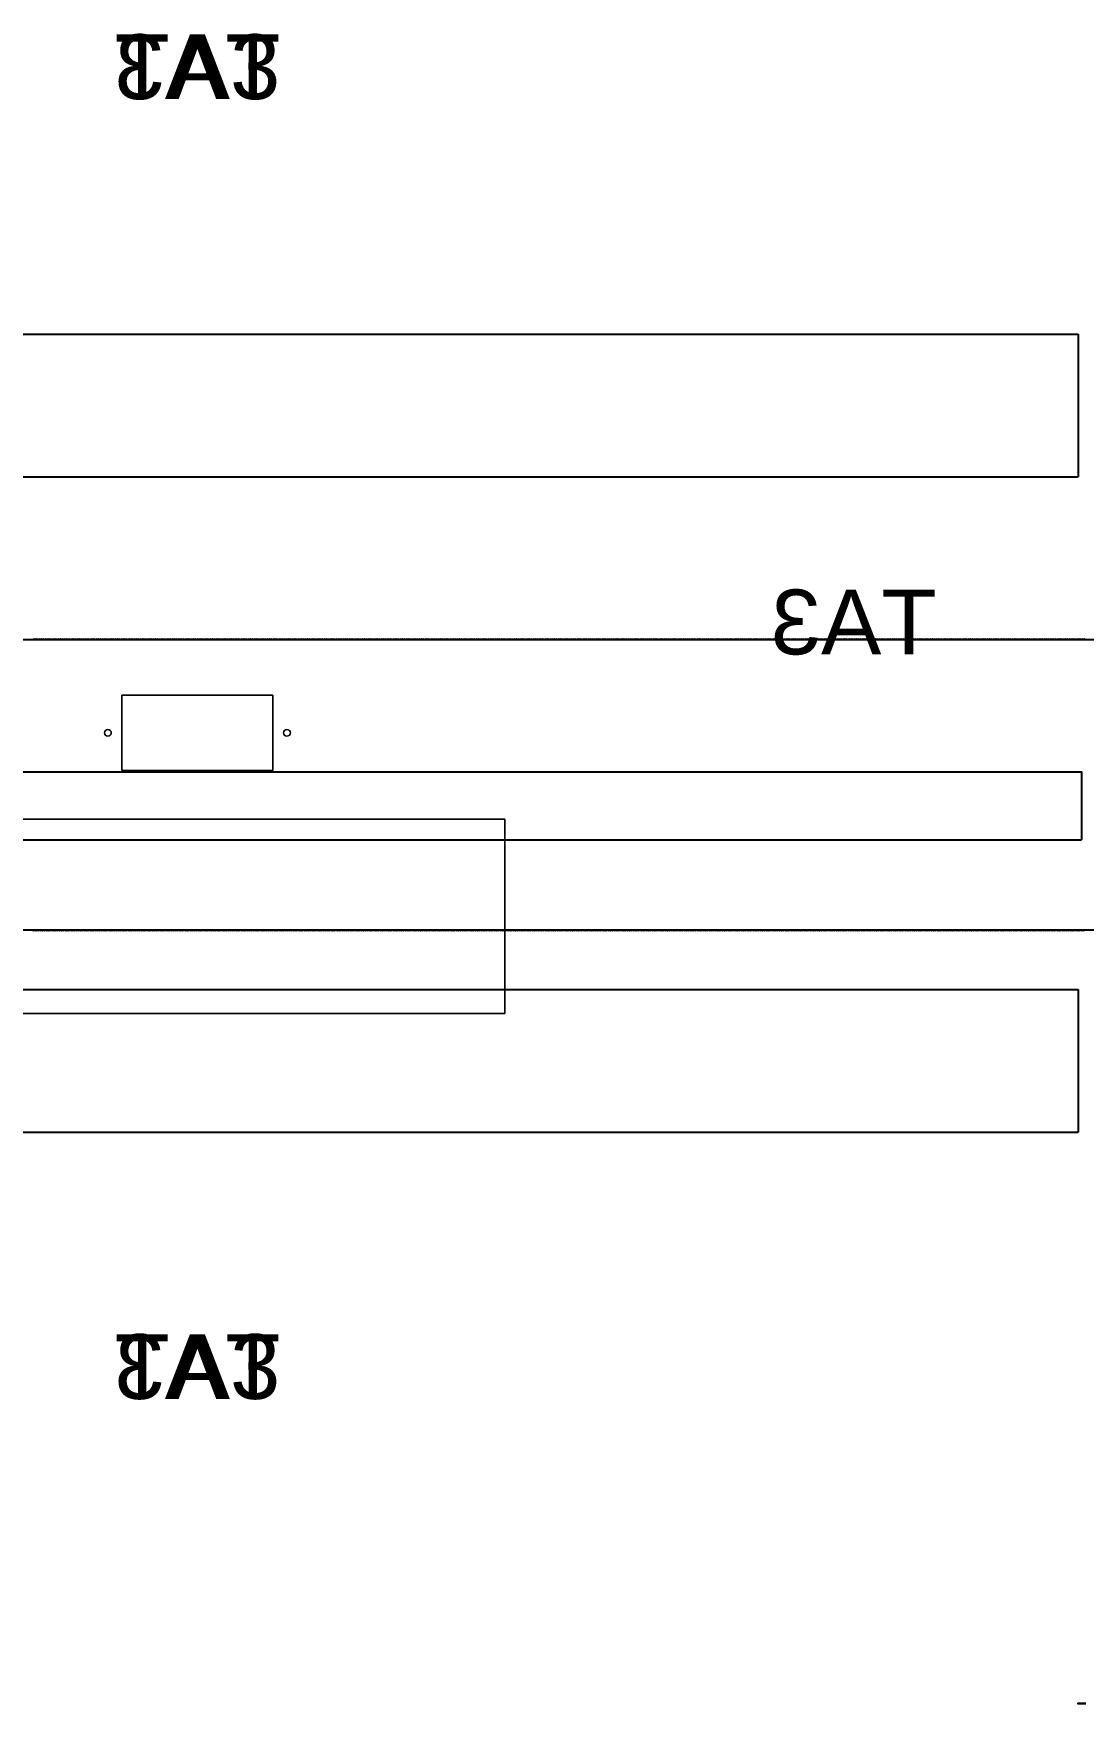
# Model space of a CAD drawing. Header units: millimetres. Extents: x 697 to 6293, y 537 to 2635.
# Drawn here: x 3190.5 to 3467, y 613.5 to 1052.8 of the extents above; entities that cross this region are included whole.
import ezdxf
from ezdxf.enums import TextEntityAlignment as Align

# ---------------------------------------------------------------- set-up
doc = ezdxf.new("R2010")
doc.units = ezdxf.units.MM
doc.styles.get("Standard").update_dxf_attribs({"font": 'arial.ttf'})

# ---------------------------------------------------------------- blocks, each defined once
blk = doc.blocks.new('DD20113612')
blk.add_attdef('A', text='', height=0.03).set_placement((0.4525, 0.156, 0.012), align=Align.MIDDLE_CENTER)
blk = doc.blocks.new('DD20313612')
at = {"color": 0, "linetype": 'Continuous', "lineweight": 0}
for p, q in [((0.4175, 0.164, 0.012), (0.4175, 0.129, 0.012)), ((0.4875, 0.164, 0.012), (0.4175, 0.164, 0.012)), ((0.4875, 0.129, 0.012), (0.4875, 0.164, 0.012)), ((0.4175, 0.129, 0.012), (0.4875, 0.129, 0.012)), ((0.595, 0.1065, 0.012), (0.31, 0.1065, 0.012)), ((0.31, 0.1065, 0.012), (0.31, 0.0165, 0.012)), ((0.595, 0.0165, 0.012), (0.595, 0.1065, 0.012)), ((0.31, 0.0165, 0.012), (0.595, 0.0165, 0.012))]:
    blk.add_line(p, q, dxfattribs=at)
for centre, start, end in [((0.411, 0.1465, 0.012), 0, 180), ((0.494, 0.1465, 0.012), 0, 180), ((0.411, 0.1465, 0.012), 180, 0), ((0.494, 0.1465, 0.012), 180, 0)]:
    blk.add_arc(centre, 0.00159, start, end, dxfattribs=at)
blk.add_attdef('A', text='', height=0.03).set_placement((0.14835, 0.19784, 0.015), align=Align.MIDDLE_CENTER)

msp = doc.modelspace()

# ---------------------------------------------------------------- linework, layer by layer
at = {"color": 6}
for p, q in [((2997.43, 973.66, 795065.39), (3465.56, 973.66, 795065.39)), ((3465.56, 973.66, 795065.39), (3465.56, 936.12, 795065.39)), ((2997.43, 936.12, 795065.39), (3465.56, 936.12, 795065.39)), ((2997.43, 801.28, 795065.39), (3465.56, 801.28, 795065.39)), ((3465.56, 801.28, 795065.39), (3465.56, 763.74, 795065.39)), ((2997.43, 763.74, 795065.39), (3465.56, 763.74, 795065.39))]:
    msp.add_line(p, q, dxfattribs=at)
for p, q in [((4047.35, 893.26), (2914.14, 893.26)), ((2914.14, 816.94), (4047.35, 816.94))]:
    msp.add_line(p, q)
at = {"color": 3}
for points in [[(3467.44, 893.26, 0.520567), (3466.94, 893.26, 0.520567), (3466.44, 893.26, 0.520567), (3465.94, 893.26, 0.520567), (3465.44, 893.26, 0.520567), (3464.94, 893.26, 0.520567), (3464.44, 893.26, 0.520567), (3463.94, 893.26, 0.520567), (3463.44, 893.26, 0.520567), (3462.94, 893.26, 0.520567), (3462.44, 893.26, 0.520567), (3461.94, 893.26, 0.520567), (3461.44, 893.26, 0.520567), (3460.94, 893.26, 0.520567), (3460.44, 893.26, 0.520567), (3459.94, 893.26, 0.520567), (3459.44, 893.26, 0.520567), (3458.94, 893.26, 0.520567), (3458.44, 893.26, 0.520567), (3457.94, 893.26, 0.520567), (3457.44, 893.26, 0.520567), (3456.94, 893.26, 0.520567), (3456.44, 893.26, 0.520567), (3455.94, 893.26, 0.520567), (3455.44, 893.26, 0.520567), (3454.94, 893.26, 0.520567), (3454.44, 893.26, 0.520567), (3453.94, 893.26, 0.520567), (3453.44, 893.26, 0.520567), (3452.94, 893.26, 0.520567), (3452.44, 893.26, 0.520567), (3451.94, 893.26, 0.520567), (3451.44, 893.26, 0.520567), (3450.94, 893.26, 0.520567), (3450.44, 893.26, 0.520567), (3449.94, 893.26, 0.520567), (3449.44, 893.26, 0.520567), (3448.94, 893.26, 0.520567), (3448.44, 893.26, 0.520567), (3447.94, 893.26, 0.520567), (3447.44, 893.26, 0.520567), (3446.94, 893.26, 0.520567), (3446.44, 893.26, 0.520567), (3445.94, 893.26, 0.520567), (3445.44, 893.26, 0.520567), (3444.94, 893.26, 0.520567), (3444.44, 893.26, 0.520567), (3443.94, 893.26, 0.520567), (3443.44, 893.26, 0.520567), (3442.94, 893.26, 0.520567), (3442.44, 893.26, 0.520567), (3441.94, 893.26, 0.520567), (3441.44, 893.26, 0.520567), (3440.94, 893.26, 0.520567), (3440.44, 893.26, 0.520567), (3439.94, 893.26, 0.520567), (3439.44, 893.26, 0.520567), (3438.94, 893.26, 0.520567), (3438.44, 893.26, 0.520567), (3437.94, 893.26, 0.520567), (3437.44, 893.26, 0.520567), (3436.94, 893.26, 0.520567), (3436.44, 893.26, 0.520567), (3435.94, 893.26, 0.520567), (3435.44, 893.26, 0.520567), (3434.94, 893.26, 0.520567), (3434.44, 893.26, 0.520567), (3433.94, 893.26, 0.520567), (3433.44, 893.26, 0.520567), (3432.94, 893.26, 0.520567), (3432.44, 893.26, 0.520567), (3431.94, 893.26, 0.520567), (3431.44, 893.26, 0.520567), (3430.94, 893.26, 0.520567), (3430.44, 893.26, 0.520567), (3429.94, 893.26, 0.520567), (3429.44, 893.26, 0.520567), (3428.94, 893.26, 0.520567), (3428.44, 893.26, 0.520567), (3427.94, 893.26, 0.520567), (3427.44, 893.26, 0.520567), (3426.94, 893.26, 0.520567), (3426.44, 893.26, 0.520567), (3425.94, 893.26, 0.520567), (3425.44, 893.26, 0.520567), (3424.94, 893.26, 0.520567), (3424.44, 893.26, 0.520567), (3423.94, 893.26, 0.520567), (3423.44, 893.26, 0.520567), (3422.94, 893.26, 0.520567), (3422.44, 893.26, 0.520567), (3421.94, 893.26, 0.520567), (3421.44, 893.26, 0.520567), (3420.94, 893.26, 0.520567), (3420.44, 893.26, 0.520567), (3419.94, 893.26, 0.520567), (3419.44, 893.26, 0.520567), (3418.94, 893.26, 0.520567), (3418.44, 893.26, 0.520567), (3417.94, 893.26, 0.520567), (3417.44, 893.26, 0.520567), (3416.94, 893.26, 0.520567), (3416.44, 893.26, 0.520567), (3415.94, 893.26, 0.520567), (3415.44, 893.26, 0.520567), (3414.94, 893.26, 0.520567), (3414.44, 893.26, 0.520567), (3413.94, 893.26, 0.520567), (3413.44, 893.26, 0.520567), (3412.94, 893.26, 0.520567), (3412.44, 893.26, 0.520567), (3411.94, 893.26, 0.520567), (3411.44, 893.26, 0.520567), (3410.94, 893.26, 0.520567), (3410.44, 893.26, 0.520567), (3409.94, 893.26, 0.520567), (3409.44, 893.26, 0.520567), (3408.94, 893.26, 0.520567), (3408.44, 893.26, 0.520567), (3407.94, 893.26, 0.520567), (3407.44, 893.26, 0.520567), (3406.94, 893.26, 0.520567), (3406.44, 893.26, 0.520567), (3405.94, 893.26, 0.520567), (3405.44, 893.26, 0.520567), (3404.94, 893.26, 0.520567), (3404.44, 893.26, 0.520567), (3403.94, 893.26, 0.520567), (3403.44, 893.26, 0.520567), (3402.94, 893.26, 0.520567), (3402.44, 893.26, 0.520567), (3401.94, 893.26, 0.520567), (3401.44, 893.26, 0.520567), (3400.94, 893.26, 0.520567), (3400.44, 893.26, 0.520567), (3399.94, 893.26, 0.520567), (3399.44, 893.26, 0.520567), (3398.94, 893.26, 0.520567), (3398.44, 893.26, 0.520567), (3397.94, 893.26, 0.520567), (3397.44, 893.26, 0.520567), (3396.94, 893.26, 0.520567), (3396.44, 893.26, 0.520567), (3395.94, 893.26, 0.520567), (3395.44, 893.26, 0.520567), (3394.94, 893.26, 0.520567), (3394.44, 893.26, 0.520567), (3393.94, 893.26, 0.520567), (3393.44, 893.26, 0.520567), (3392.94, 893.26, 0.520567), (3392.44, 893.26, 0.520567), (3391.94, 893.26, 0.520567), (3391.44, 893.26, 0.520567), (3390.94, 893.26, 0.520567), (3390.44, 893.26, 0.520567), (3389.94, 893.26, 0.520567), (3389.44, 893.26, 0.520567), (3388.94, 893.26, 0.520567), (3388.44, 893.26, 0.520567), (3387.94, 893.26, 0.520567), (3387.44, 893.26, 0.520567), (3386.94, 893.26, 0.520567), (3386.44, 893.26, 0.520567), (3385.94, 893.26, 0.520567), (3385.44, 893.26, 0.520567), (3384.94, 893.26, 0.520567), (3384.44, 893.26, 0.520567), (3383.94, 893.26, 0.520567), (3383.44, 893.26, 0.520567), (3382.94, 893.26, 0.520567), (3382.44, 893.26, 0.520567), (3381.94, 893.26, 0.520567), (3381.44, 893.26, 0.520567), (3380.94, 893.26, 0.520567), (3380.44, 893.26, 0.520567), (3379.94, 893.26, 0.520567), (3379.44, 893.26, 0.520567), (3378.94, 893.26, 0.520567), (3378.44, 893.26, 0.520567), (3377.94, 893.26, 0.520567), (3377.44, 893.26, 0.520567), (3376.94, 893.26, 0.520567), (3376.44, 893.26, 0.520567), (3375.94, 893.26, 0.520567), (3375.44, 893.26, 0.520567), (3374.94, 893.26, 0.520567), (3374.44, 893.26, 0.520567), (3373.94, 893.26, 0.520567), (3373.44, 893.26, 0.520567), (3372.94, 893.26, 0.520567), (3372.44, 893.26, 0.520567), (3371.94, 893.26, 0.520567), (3371.44, 893.26, 0.520567), (3370.94, 893.26, 0.520567), (3370.44, 893.26, 0.520567), (3369.94, 893.26, 0.520567), (3369.44, 893.26, 0.520567), (3368.94, 893.26, 0.520567), (3368.44, 893.26, 0.520567), (3367.94, 893.26, 0.520567), (3367.44, 893.26, 0.520567), (3366.94, 893.26, 0.520567), (3366.44, 893.26, 0.520567), (3365.94, 893.26, 0.520567), (3365.44, 893.26, 0.520567), (3364.94, 893.26, 0.520567), (3364.44, 893.26, 0.520567), (3363.94, 893.26, 0.520567), (3363.44, 893.26, 0.520567), (3362.94, 893.26, 0.520567), (3362.44, 893.26, 0.520567), (3361.94, 893.26, 0.520567), (3361.44, 893.26, 0.520567), (3360.94, 893.26, 0.520567), (3360.44, 893.26, 0.520567), (3359.94, 893.26, 0.520567), (3359.44, 893.26, 0.520567), (3358.94, 893.26, 0.520567), (3358.44, 893.26, 0.520567), (3357.94, 893.26, 0.520567), (3357.44, 893.26, 0.520567), (3356.94, 893.26, 0.520567), (3356.44, 893.26, 0.520567), (3355.94, 893.26, 0.520567), (3355.44, 893.26, 0.520567), (3354.94, 893.26, 0.520567), (3354.44, 893.26, 0.520567), (3353.94, 893.26, 0.520567), (3353.44, 893.26, 0.520567), (3352.94, 893.26, 0.520567), (3352.44, 893.26, 0.520567), (3351.94, 893.26, 0.520567), (3351.44, 893.26, 0.520567), (3350.94, 893.26, 0.520567), (3350.44, 893.26, 0.520567), (3349.94, 893.26, 0.520567), (3349.44, 893.26, 0.520567), (3348.94, 893.26, 0.520567), (3348.44, 893.26, 0.520567), (3347.94, 893.26, 0.520567), (3347.44, 893.26, 0.520567), (3346.94, 893.26, 0.520567), (3346.44, 893.26, 0.520567), (3345.94, 893.26, 0.520567), (3345.44, 893.26, 0.520567), (3344.94, 893.26, 0.520567), (3344.44, 893.26, 0.520567), (3343.94, 893.26, 0.520567), (3343.44, 893.26, 0.520567), (3342.94, 893.26, 0.520567), (3342.44, 893.26, 0.520567), (3341.94, 893.26, 0.520567), (3341.44, 893.26, 0.520567), (3340.94, 893.26, 0.520567), (3340.44, 893.26, 0.520567), (3339.94, 893.26, 0.520567), (3339.44, 893.26, 0.520567), (3338.94, 893.26, 0.520567), (3338.44, 893.26, 0.520567), (3337.94, 893.26, 0.520567), (3337.44, 893.26, 0.520567), (3336.94, 893.26, 0.520567), (3336.44, 893.26, 0.520567), (3335.94, 893.26, 0.520567), (3335.44, 893.26, 0.520567), (3334.94, 893.26, 0.520567), (3334.44, 893.26, 0.520567), (3333.94, 893.26, 0.520567), (3333.44, 893.26, 0.520567), (3332.94, 893.26, 0.520567), (3332.44, 893.26, 0.520567), (3331.94, 893.26, 0.520567), (3331.44, 893.26, 0.520567), (3330.94, 893.26, 0.520567), (3330.44, 893.26, 0.520567), (3329.94, 893.26, 0.520567), (3329.44, 893.26, 0.520567), (3328.94, 893.26, 0.520567), (3328.44, 893.26, 0.520567), (3327.94, 893.26, 0.520567), (3327.44, 893.26, 0.520567), (3326.94, 893.26, 0.520567), (3326.44, 893.26, 0.520567), (3325.94, 893.26, 0.520567), (3325.44, 893.26, 0.520567), (3324.94, 893.26, 0.520567), (3324.44, 893.26, 0.520567), (3323.94, 893.26, 0.520567), (3323.44, 893.26, 0.520567), (3322.94, 893.26, 0.520567), (3322.44, 893.26, 0.520567), (3321.94, 893.26, 0.520567), (3321.44, 893.26, 0.520567), (3320.94, 893.26, 0.520567), (3320.44, 893.26, 0.520567), (3319.94, 893.26, 0.520567), (3319.44, 893.26, 0.520567), (3318.94, 893.26, 0.520567), (3318.44, 893.26, 0.520567), (3317.94, 893.26, 0.520567), (3317.44, 893.26, 0.520567), (3316.94, 893.26, 0.520567), (3316.44, 893.26, 0.520567), (3315.94, 893.26, 0.520567), (3315.44, 893.26, 0.520567), (3314.94, 893.26, 0.520567), (3314.44, 893.26, 0.520567), (3313.94, 893.26, 0.520567), (3313.44, 893.26, 0.520567), (3312.94, 893.26, 0.520567), (3312.44, 893.26, 0.520567), (3311.94, 893.26, 0.520567), (3311.44, 893.26, 0.520567), (3310.94, 893.26, 0.520567), (3310.44, 893.26, 0.520567), (3309.94, 893.26, 0.520567), (3309.44, 893.26, 0.520567), (3308.94, 893.26, 0.520567), (3308.44, 893.26, 0.520567), (3307.94, 893.26, 0.520567), (3307.44, 893.26, 0.520567), (3306.94, 893.26, 0.520567), (3306.44, 893.26, 0.520567), (3305.94, 893.26, 0.520567), (3305.44, 893.26, 0.520567), (3304.94, 893.26, 0.520567), (3304.44, 893.26, 0.520567), (3303.94, 893.26, 0.520567), (3303.44, 893.26, 0.520567), (3302.94, 893.26, 0.520567), (3302.44, 893.26, 0.520567), (3301.94, 893.26, 0.520567), (3301.44, 893.26, 0.520567), (3300.94, 893.26, 0.520567), (3300.44, 893.26, 0.520567), (3299.94, 893.26, 0.520567), (3299.44, 893.26, 0.520567), (3298.94, 893.26, 0.520567), (3298.44, 893.26, 0.520567), (3297.94, 893.26, 0.520567), (3297.44, 893.26, 0.520567), (3296.94, 893.26, 0.520567), (3296.44, 893.26, 0.520567), (3295.94, 893.26, 0.520567), (3295.44, 893.26, 0.520567), (3294.94, 893.26, 0.520567), (3294.44, 893.26, 0.520567), (3293.94, 893.26, 0.520567), (3293.44, 893.26, 0.520567), (3292.94, 893.26, 0.520567), (3292.44, 893.26, 0.520567), (3291.94, 893.26, 0.520567), (3291.44, 893.26, 0.520567), (3290.94, 893.26, 0.520567), (3290.44, 893.26, 0.520567), (3289.94, 893.26, 0.520567), (3289.44, 893.26, 0.520567), (3288.94, 893.26, 0.520567), (3288.44, 893.26, 0.520567), (3287.94, 893.26, 0.520567), (3287.44, 893.26, 0.520567), (3286.94, 893.26, 0.520567), (3286.44, 893.26, 0.520567), (3285.94, 893.26, 0.520567), (3285.44, 893.26, 0.520567), (3284.94, 893.26, 0.520567), (3284.44, 893.26, 0.520567), (3283.94, 893.26, 0.520567), (3283.44, 893.26, 0.520567), (3282.94, 893.26, 0.520567), (3282.44, 893.26, 0.520567), (3281.94, 893.26, 0.520567), (3281.44, 893.26, 0.520567), (3280.94, 893.26, 0.520567), (3280.44, 893.26, 0.520567), (3279.94, 893.26, 0.520567), (3279.44, 893.26, 0.520567), (3278.94, 893.26, 0.520567), (3278.44, 893.26, 0.520567), (3277.94, 893.26, 0.520567), (3277.44, 893.26, 0.520567), (3276.94, 893.26, 0.520567), (3276.44, 893.26, 0.520567), (3275.94, 893.26, 0.520567), (3275.44, 893.26, 0.520567), (3274.94, 893.26, 0.520567), (3274.44, 893.26, 0.520567), (3273.94, 893.26, 0.520567), (3273.44, 893.26, 0.520567), (3272.94, 893.26, 0.520567), (3272.44, 893.26, 0.520567), (3271.94, 893.26, 0.520567), (3271.44, 893.26, 0.520567), (3270.94, 893.26, 0.520567), (3270.44, 893.26, 0.520567), (3269.94, 893.26, 0.520567), (3269.44, 893.26, 0.520567), (3268.94, 893.26, 0.520567), (3268.44, 893.26, 0.520567), (3267.94, 893.26, 0.520567), (3267.44, 893.26, 0.520567), (3266.94, 893.26, 0.520567), (3266.44, 893.26, 0.520567), (3265.94, 893.26, 0.520567), (3265.44, 893.26, 0.520567), (3264.94, 893.26, 0.520567), (3264.44, 893.26, 0.520567), (3263.94, 893.26, 0.520567), (3263.44, 893.26, 0.520567), (3262.94, 893.26, 0.520567), (3262.44, 893.26, 0.520567), (3261.94, 893.26, 0.520567), (3261.44, 893.26, 0.520567), (3260.94, 893.26, 0.520567), (3260.44, 893.26, 0.520567), (3259.94, 893.26, 0.520567), (3259.44, 893.26, 0.520567), (3258.94, 893.26, 0.520567), (3258.44, 893.26, 0.520567), (3257.94, 893.26, 0.520567), (3257.44, 893.26, 0.520567), (3256.94, 893.26, 0.520567), (3256.44, 893.26, 0.520567), (3255.94, 893.26, 0.520567), (3255.44, 893.26, 0.520567), (3254.94, 893.26, 0.520567), (3254.44, 893.26, 0.520567), (3253.94, 893.26, 0.520567), (3253.44, 893.26, 0.520567), (3252.94, 893.26, 0.520567), (3252.44, 893.26, 0.520567), (3251.94, 893.26, 0.520567), (3251.44, 893.26, 0.520567), (3250.94, 893.26, 0.520567), (3250.44, 893.26, 0.520567), (3249.94, 893.26, 0.520567), (3249.44, 893.26, 0.520567), (3248.94, 893.26, 0.520567), (3248.44, 893.26, 0.520567), (3247.94, 893.26, 0.520567), (3247.44, 893.26, 0.520567), (3246.94, 893.26, 0.520567), (3246.44, 893.26, 0.520567), (3245.94, 893.26, 0.520567), (3245.44, 893.26, 0.520567), (3244.94, 893.26, 0.520567), (3244.44, 893.26, 0.520567), (3243.94, 893.26, 0.520567), (3243.44, 893.26, 0.520567), (3242.94, 893.26, 0.520567), (3242.44, 893.26, 0.520567), (3241.94, 893.26, 0.520567), (3241.44, 893.26, 0.520567), (3240.94, 893.26, 0.520567), (3240.44, 893.26, 0.520567), (3239.94, 893.26, 0.520567), (3239.44, 893.26, 0.520567), (3238.94, 893.26, 0.520567), (3238.44, 893.26, 0.520567), (3237.94, 893.26, 0.520567), (3237.44, 893.26, 0.520567), (3236.94, 893.26, 0.520567), (3236.44, 893.26, 0.520567), (3235.94, 893.26, 0.520567), (3235.44, 893.26, 0.520567), (3234.94, 893.26, 0.520567), (3234.44, 893.26, 0.520567), (3233.94, 893.26, 0.520567), (3233.44, 893.26, 0.520567), (3232.94, 893.26, 0.520567), (3232.44, 893.26, 0.520567), (3231.94, 893.26, 0.520567), (3231.44, 893.26, 0.520567), (3230.94, 893.26, 0.520567), (3230.44, 893.26, 0.520567), (3229.94, 893.26, 0.520567), (3229.44, 893.26, 0.520567), (3228.94, 893.26, 0.520567), (3228.44, 893.26, 0.520567), (3227.94, 893.26, 0.520567), (3227.44, 893.26, 0.520567), (3226.94, 893.26, 0.520567), (3226.44, 893.26, 0.520567), (3225.94, 893.26, 0.520567), (3225.44, 893.26, 0.520567), (3224.94, 893.26, 0.520567), (3224.44, 893.26, 0.520567), (3223.94, 893.26, 0.520567), (3223.44, 893.26, 0.520567), (3222.94, 893.26, 0.520567), (3222.44, 893.26, 0.520567), (3221.94, 893.26, 0.520567), (3221.44, 893.26, 0.520567), (3220.94, 893.26, 0.520567), (3220.44, 893.26, 0.520567), (3219.94, 893.26, 0.520567), (3219.44, 893.26, 0.520567), (3218.94, 893.26, 0.520567), (3218.44, 893.26, 0.520567), (3217.94, 893.26, 0.520567), (3217.44, 893.26, 0.520567), (3216.94, 893.26, 0.520567), (3216.44, 893.26, 0.520567), (3215.94, 893.26, 0.520567), (3215.44, 893.26, 0.520567), (3214.94, 893.26, 0.520567), (3214.44, 893.26, 0.520567), (3213.94, 893.26, 0.520567), (3213.44, 893.26, 0.520567), (3212.94, 893.26, 0.520567), (3212.44, 893.26, 0.520567), (3211.94, 893.26, 0.520567), (3211.44, 893.26, 0.520567), (3210.94, 893.26, 0.520567), (3210.44, 893.26, 0.520567), (3209.94, 893.26, 0.520567), (3209.44, 893.26, 0.520567), (3208.94, 893.26, 0.520567), (3208.44, 893.26, 0.520567), (3207.94, 893.26, 0.520567), (3207.44, 893.26, 0.520567), (3206.94, 893.26, 0.520567), (3206.44, 893.26, 0.520567), (3205.94, 893.26, 0.520567), (3205.44, 893.26, 0.520567), (3204.94, 893.26, 0.520567), (3204.44, 893.26, 0.520567), (3203.94, 893.26, 0.520567), (3203.44, 893.26, 0.520567), (3202.94, 893.26, 0.520567), (3202.44, 893.26, 0.520567), (3201.94, 893.26, 0.520567), (3201.44, 893.26, 0.520567), (3200.94, 893.26, 0.520567), (3200.44, 893.26, 0.520567), (3199.94, 893.26, 0.520567), (3199.44, 893.26, 0.520567), (3198.94, 893.26, 0.520567), (3198.44, 893.26, 0.520567), (3197.94, 893.26, 0.520567), (3197.44, 893.26, 0.520567), (3196.94, 893.26, 0.520567), (3196.44, 893.26, 0.520567), (3195.94, 893.26, 0.520567), (3195.44, 893.26, 0.520567), (3194.94, 893.26, 0.520567), (3194.44, 893.26, 0.520567), (3193.94, 893.26, 0.520567), (3193.44, 893.26, 0.520567), (3192.94, 893.26, 0.520567), (3192.44, 893.26, 0.520567), (3191.94, 893.26, 0.520567), (3191.44, 893.26, 0.520567), (3190.94, 893.26, 0.520567), (3190.44, 893.26, 0.520567)], [(3190.19, 816.94, 0.520567), (3190.69, 816.94, 0.520567), (3191.19, 816.94, 0.520567), (3191.69, 816.94, 0.520567), (3192.19, 816.94, 0.520567), (3192.69, 816.94, 0.520567), (3193.19, 816.94, 0.520567), (3193.69, 816.94, 0.520567), (3194.19, 816.94, 0.520567), (3194.69, 816.94, 0.520567), (3195.19, 816.94, 0.520567), (3195.69, 816.94, 0.520567), (3196.19, 816.94, 0.520567), (3196.69, 816.94, 0.520567), (3197.19, 816.94, 0.520567), (3197.69, 816.94, 0.520567), (3198.19, 816.94, 0.520567), (3198.69, 816.94, 0.520567), (3199.19, 816.94, 0.520567), (3199.69, 816.94, 0.520567), (3200.19, 816.94, 0.520567), (3200.69, 816.94, 0.520567), (3201.19, 816.94, 0.520567), (3201.69, 816.94, 0.520567), (3202.19, 816.94, 0.520567), (3202.69, 816.94, 0.520567), (3203.19, 816.94, 0.520567), (3203.69, 816.94, 0.520567), (3204.19, 816.94, 0.520567), (3204.69, 816.94, 0.520567), (3205.19, 816.94, 0.520567), (3205.69, 816.94, 0.520567), (3206.19, 816.94, 0.520567), (3206.69, 816.94, 0.520567), (3207.19, 816.94, 0.520567), (3207.69, 816.94, 0.520567), (3208.19, 816.94, 0.520567), (3208.69, 816.94, 0.520567), (3209.19, 816.94, 0.520567), (3209.69, 816.94, 0.520567), (3210.19, 816.94, 0.520567), (3210.69, 816.94, 0.520567), (3211.19, 816.94, 0.520567), (3211.69, 816.94, 0.520567), (3212.19, 816.94, 0.520567), (3212.69, 816.94, 0.520567), (3213.19, 816.94, 0.520567), (3213.69, 816.94, 0.520567), (3214.19, 816.94, 0.520567), (3214.69, 816.94, 0.520567), (3215.19, 816.94, 0.520567), (3215.69, 816.94, 0.520567), (3216.19, 816.94, 0.520567), (3216.69, 816.94, 0.520567), (3217.19, 816.94, 0.520567), (3217.69, 816.94, 0.520567), (3218.19, 816.94, 0.520567), (3218.69, 816.94, 0.520567), (3219.19, 816.94, 0.520567), (3219.69, 816.94, 0.520567), (3220.19, 816.94, 0.520567), (3220.69, 816.94, 0.520567), (3221.19, 816.94, 0.520567), (3221.69, 816.94, 0.520567), (3222.19, 816.94, 0.520567), (3222.69, 816.94, 0.520567), (3223.19, 816.94, 0.520567), (3223.69, 816.94, 0.520567), (3224.19, 816.94, 0.520567), (3224.69, 816.94, 0.520567), (3225.19, 816.94, 0.520567), (3225.69, 816.94, 0.520567), (3226.19, 816.94, 0.520567), (3226.69, 816.94, 0.520567), (3227.19, 816.94, 0.520567), (3227.69, 816.94, 0.520567), (3228.19, 816.94, 0.520567), (3228.69, 816.94, 0.520567), (3229.19, 816.94, 0.520567), (3229.69, 816.94, 0.520567), (3230.19, 816.94, 0.520567), (3230.69, 816.94, 0.520567), (3231.19, 816.94, 0.520567), (3231.69, 816.94, 0.520567), (3232.19, 816.94, 0.520567), (3232.69, 816.94, 0.520567), (3233.19, 816.94, 0.520567), (3233.69, 816.94, 0.520567), (3234.19, 816.94, 0.520567), (3234.69, 816.94, 0.520567), (3235.19, 816.94, 0.520567), (3235.69, 816.94, 0.520567), (3236.19, 816.94, 0.520567), (3236.69, 816.94, 0.520567), (3237.19, 816.94, 0.520567), (3237.69, 816.94, 0.520567), (3238.19, 816.94, 0.520567), (3238.69, 816.94, 0.520567), (3239.19, 816.94, 0.520567), (3239.69, 816.94, 0.520567), (3240.19, 816.94, 0.520567), (3240.69, 816.94, 0.520567), (3241.19, 816.94, 0.520567), (3241.69, 816.94, 0.520567), (3242.19, 816.94, 0.520567), (3242.69, 816.94, 0.520567), (3243.19, 816.94, 0.520567), (3243.69, 816.94, 0.520567), (3244.19, 816.94, 0.520567), (3244.69, 816.94, 0.520567), (3245.19, 816.94, 0.520567), (3245.69, 816.94, 0.520567), (3246.19, 816.94, 0.520567), (3246.69, 816.94, 0.520567), (3247.19, 816.94, 0.520567), (3247.69, 816.94, 0.520567), (3248.19, 816.94, 0.520567), (3248.69, 816.94, 0.520567), (3249.19, 816.94, 0.520567), (3249.69, 816.94, 0.520567), (3250.19, 816.94, 0.520567), (3250.69, 816.94, 0.520567), (3251.19, 816.94, 0.520567), (3251.69, 816.94, 0.520567), (3252.19, 816.94, 0.520567), (3252.69, 816.94, 0.520567), (3253.19, 816.94, 0.520567), (3253.69, 816.94, 0.520567), (3254.19, 816.94, 0.520567), (3254.69, 816.94, 0.520567), (3255.19, 816.94, 0.520567), (3255.69, 816.94, 0.520567), (3256.19, 816.94, 0.520567), (3256.69, 816.94, 0.520567), (3257.19, 816.94, 0.520567), (3257.69, 816.94, 0.520567), (3258.19, 816.94, 0.520567), (3258.69, 816.94, 0.520567), (3259.19, 816.94, 0.520567), (3259.69, 816.94, 0.520567), (3260.19, 816.94, 0.520567), (3260.69, 816.94, 0.520567), (3261.19, 816.94, 0.520567), (3261.69, 816.94, 0.520567), (3262.19, 816.94, 0.520567), (3262.69, 816.94, 0.520567), (3263.19, 816.94, 0.520567), (3263.69, 816.94, 0.520567), (3264.19, 816.94, 0.520567), (3264.69, 816.94, 0.520567), (3265.19, 816.94, 0.520567), (3265.69, 816.94, 0.520567), (3266.19, 816.94, 0.520567), (3266.69, 816.94, 0.520567), (3267.19, 816.94, 0.520567), (3267.69, 816.94, 0.520567), (3268.19, 816.94, 0.520567), (3268.69, 816.94, 0.520567), (3269.19, 816.94, 0.520567), (3269.69, 816.94, 0.520567), (3270.19, 816.94, 0.520567), (3270.69, 816.94, 0.520567), (3271.19, 816.94, 0.520567), (3271.69, 816.94, 0.520567), (3272.19, 816.94, 0.520567), (3272.69, 816.94, 0.520567), (3273.19, 816.94, 0.520567), (3273.69, 816.94, 0.520567), (3274.19, 816.94, 0.520567), (3274.69, 816.94, 0.520567), (3275.19, 816.94, 0.520567), (3275.69, 816.94, 0.520567), (3276.19, 816.94, 0.520567), (3276.69, 816.94, 0.520567), (3277.19, 816.94, 0.520567), (3277.69, 816.94, 0.520567), (3278.19, 816.94, 0.520567), (3278.69, 816.94, 0.520567), (3279.19, 816.94, 0.520567), (3279.69, 816.94, 0.520567), (3280.19, 816.94, 0.520567), (3280.69, 816.94, 0.520567), (3281.19, 816.94, 0.520567), (3281.69, 816.94, 0.520567), (3282.19, 816.94, 0.520567), (3282.69, 816.94, 0.520567), (3283.19, 816.94, 0.520567), (3283.69, 816.94, 0.520567), (3284.19, 816.94, 0.520567), (3284.69, 816.94, 0.520567), (3285.19, 816.94, 0.520567), (3285.69, 816.94, 0.520567), (3286.19, 816.94, 0.520567), (3286.69, 816.94, 0.520567), (3287.19, 816.94, 0.520567), (3287.69, 816.94, 0.520567), (3288.19, 816.94, 0.520567), (3288.69, 816.94, 0.520567), (3289.19, 816.94, 0.520567), (3289.69, 816.94, 0.520567), (3290.19, 816.94, 0.520567), (3290.69, 816.94, 0.520567), (3291.19, 816.94, 0.520567), (3291.69, 816.94, 0.520567), (3292.19, 816.94, 0.520567), (3292.69, 816.94, 0.520567), (3293.19, 816.94, 0.520567), (3293.69, 816.94, 0.520567), (3294.19, 816.94, 0.520567), (3294.69, 816.94, 0.520567), (3295.19, 816.94, 0.520567), (3295.69, 816.94, 0.520567), (3296.19, 816.94, 0.520567), (3296.69, 816.94, 0.520567), (3297.19, 816.94, 0.520567), (3297.69, 816.94, 0.520567), (3298.19, 816.94, 0.520567), (3298.69, 816.94, 0.520567), (3299.19, 816.94, 0.520567), (3299.69, 816.94, 0.520567), (3300.19, 816.94, 0.520567), (3300.69, 816.94, 0.520567), (3301.19, 816.94, 0.520567), (3301.69, 816.94, 0.520567), (3302.19, 816.94, 0.520567), (3302.69, 816.94, 0.520567), (3303.19, 816.94, 0.520567), (3303.69, 816.94, 0.520567), (3304.19, 816.94, 0.520567), (3304.69, 816.94, 0.520567), (3305.19, 816.94, 0.520567), (3305.69, 816.94, 0.520567), (3306.19, 816.94, 0.520567), (3306.69, 816.94, 0.520567), (3307.19, 816.94, 0.520567), (3307.69, 816.94, 0.520567), (3308.19, 816.94, 0.520567), (3308.69, 816.94, 0.520567), (3309.19, 816.94, 0.520567), (3309.69, 816.94, 0.520567), (3310.19, 816.94, 0.520567), (3310.69, 816.94, 0.520567), (3311.19, 816.94, 0.520567), (3311.69, 816.94, 0.520567), (3312.19, 816.94, 0.520567), (3312.69, 816.94, 0.520567), (3313.19, 816.94, 0.520567), (3313.69, 816.94, 0.520567), (3314.19, 816.94, 0.520567), (3314.69, 816.94, 0.520567), (3315.19, 816.94, 0.520567), (3315.69, 816.94, 0.520567), (3316.19, 816.94, 0.520567), (3316.69, 816.94, 0.520567), (3317.19, 816.94, 0.520567), (3317.69, 816.94, 0.520567), (3318.19, 816.94, 0.520567), (3318.69, 816.94, 0.520567), (3319.19, 816.94, 0.520567), (3319.69, 816.94, 0.520567), (3320.19, 816.94, 0.520567), (3320.69, 816.94, 0.520567), (3321.19, 816.94, 0.520567), (3321.69, 816.94, 0.520567), (3322.19, 816.94, 0.520567), (3322.69, 816.94, 0.520567), (3323.19, 816.94, 0.520567), (3323.69, 816.94, 0.520567), (3324.19, 816.94, 0.520567), (3324.69, 816.94, 0.520567), (3325.19, 816.94, 0.520567), (3325.69, 816.94, 0.520567), (3326.19, 816.94, 0.520567), (3326.69, 816.94, 0.520567), (3327.19, 816.94, 0.520567), (3327.69, 816.94, 0.520567), (3328.19, 816.94, 0.520567), (3328.69, 816.94, 0.520567), (3329.19, 816.94, 0.520567), (3329.69, 816.94, 0.520567), (3330.19, 816.94, 0.520567), (3330.69, 816.94, 0.520567), (3331.19, 816.94, 0.520567), (3331.69, 816.94, 0.520567), (3332.19, 816.94, 0.520567), (3332.69, 816.94, 0.520567), (3333.19, 816.94, 0.520567), (3333.69, 816.94, 0.520567), (3334.19, 816.94, 0.520567), (3334.69, 816.94, 0.520567), (3335.19, 816.94, 0.520567), (3335.69, 816.94, 0.520567), (3336.19, 816.94, 0.520567), (3336.69, 816.94, 0.520567), (3337.19, 816.94, 0.520567), (3337.69, 816.94, 0.520567), (3338.19, 816.94, 0.520567), (3338.69, 816.94, 0.520567), (3339.19, 816.94, 0.520567), (3339.69, 816.94, 0.520567), (3340.19, 816.94, 0.520567), (3340.69, 816.94, 0.520567), (3341.19, 816.94, 0.520567), (3341.69, 816.94, 0.520567), (3342.19, 816.94, 0.520567), (3342.69, 816.94, 0.520567), (3343.19, 816.94, 0.520567), (3343.69, 816.94, 0.520567), (3344.19, 816.94, 0.520567), (3344.69, 816.94, 0.520567), (3345.19, 816.94, 0.520567), (3345.69, 816.94, 0.520567), (3346.19, 816.94, 0.520567), (3346.69, 816.94, 0.520567), (3347.19, 816.94, 0.520567), (3347.69, 816.94, 0.520567), (3348.19, 816.94, 0.520567), (3348.69, 816.94, 0.520567), (3349.19, 816.94, 0.520567), (3349.69, 816.94, 0.520567), (3350.19, 816.94, 0.520567), (3350.69, 816.94, 0.520567), (3351.19, 816.94, 0.520567), (3351.69, 816.94, 0.520567), (3352.19, 816.94, 0.520567), (3352.69, 816.94, 0.520567), (3353.19, 816.94, 0.520567), (3353.69, 816.94, 0.520567), (3354.19, 816.94, 0.520567), (3354.69, 816.94, 0.520567), (3355.19, 816.94, 0.520567), (3355.69, 816.94, 0.520567), (3356.19, 816.94, 0.520567), (3356.69, 816.94, 0.520567), (3357.19, 816.94, 0.520567), (3357.69, 816.94, 0.520567), (3358.19, 816.94, 0.520567), (3358.69, 816.94, 0.520567), (3359.19, 816.94, 0.520567), (3359.69, 816.94, 0.520567), (3360.19, 816.94, 0.520567), (3360.69, 816.94, 0.520567), (3361.19, 816.94, 0.520567), (3361.69, 816.94, 0.520567), (3362.19, 816.94, 0.520567), (3362.69, 816.94, 0.520567), (3363.19, 816.94, 0.520567), (3363.69, 816.94, 0.520567), (3364.19, 816.94, 0.520567), (3364.69, 816.94, 0.520567), (3365.19, 816.94, 0.520567), (3365.69, 816.94, 0.520567), (3366.19, 816.94, 0.520567), (3366.69, 816.94, 0.520567), (3367.19, 816.94, 0.520567), (3367.69, 816.94, 0.520567), (3368.19, 816.94, 0.520567), (3368.69, 816.94, 0.520567), (3369.19, 816.94, 0.520567), (3369.69, 816.94, 0.520567), (3370.19, 816.94, 0.520567), (3370.69, 816.94, 0.520567), (3371.19, 816.94, 0.520567), (3371.69, 816.94, 0.520567), (3372.19, 816.94, 0.520567), (3372.69, 816.94, 0.520567), (3373.19, 816.94, 0.520567), (3373.69, 816.94, 0.520567), (3374.19, 816.94, 0.520567), (3374.69, 816.94, 0.520567), (3375.19, 816.94, 0.520567), (3375.69, 816.94, 0.520567), (3376.19, 816.94, 0.520567), (3376.69, 816.94, 0.520567), (3377.19, 816.94, 0.520567), (3377.69, 816.94, 0.520567), (3378.19, 816.94, 0.520567), (3378.69, 816.94, 0.520567), (3379.19, 816.94, 0.520567), (3379.69, 816.94, 0.520567), (3380.19, 816.94, 0.520567), (3380.69, 816.94, 0.520567), (3381.19, 816.94, 0.520567), (3381.69, 816.94, 0.520567), (3382.19, 816.94, 0.520567), (3382.69, 816.94, 0.520567), (3383.19, 816.94, 0.520567), (3383.69, 816.94, 0.520567), (3384.19, 816.94, 0.520567), (3384.69, 816.94, 0.520567), (3385.19, 816.94, 0.520567), (3385.69, 816.94, 0.520567), (3386.19, 816.94, 0.520567), (3386.69, 816.94, 0.520567), (3387.19, 816.94, 0.520567), (3387.69, 816.94, 0.520567), (3388.19, 816.94, 0.520567), (3388.69, 816.94, 0.520567), (3389.19, 816.94, 0.520567), (3389.69, 816.94, 0.520567), (3390.19, 816.94, 0.520567), (3390.69, 816.94, 0.520567), (3391.19, 816.94, 0.520567), (3391.69, 816.94, 0.520567), (3392.19, 816.94, 0.520567), (3392.69, 816.94, 0.520567), (3393.19, 816.94, 0.520567), (3393.69, 816.94, 0.520567), (3394.19, 816.94, 0.520567), (3394.69, 816.94, 0.520567), (3395.19, 816.94, 0.520567), (3395.69, 816.94, 0.520567), (3396.19, 816.94, 0.520567), (3396.69, 816.94, 0.520567), (3397.19, 816.94, 0.520567), (3397.69, 816.94, 0.520567), (3398.19, 816.94, 0.520567), (3398.69, 816.94, 0.520567), (3399.19, 816.94, 0.520567), (3399.69, 816.94, 0.520567), (3400.19, 816.94, 0.520567), (3400.69, 816.94, 0.520567), (3401.19, 816.94, 0.520567), (3401.69, 816.94, 0.520567), (3402.19, 816.94, 0.520567), (3402.69, 816.94, 0.520567), (3403.19, 816.94, 0.520567), (3403.69, 816.94, 0.520567), (3404.19, 816.94, 0.520567), (3404.69, 816.94, 0.520567), (3405.19, 816.94, 0.520567), (3405.69, 816.94, 0.520567), (3406.19, 816.94, 0.520567), (3406.69, 816.94, 0.520567), (3407.19, 816.94, 0.520567), (3407.69, 816.94, 0.520567), (3408.19, 816.94, 0.520567), (3408.69, 816.94, 0.520567), (3409.19, 816.94, 0.520567), (3409.69, 816.94, 0.520567), (3410.19, 816.94, 0.520567), (3410.69, 816.94, 0.520567), (3411.19, 816.94, 0.520567), (3411.69, 816.94, 0.520567), (3412.19, 816.94, 0.520567), (3412.69, 816.94, 0.520567), (3413.19, 816.94, 0.520567), (3413.69, 816.94, 0.520567), (3414.19, 816.94, 0.520567), (3414.69, 816.94, 0.520567), (3415.19, 816.94, 0.520567), (3415.69, 816.94, 0.520567), (3416.19, 816.94, 0.520567), (3416.69, 816.94, 0.520567), (3417.19, 816.94, 0.520567), (3417.69, 816.94, 0.520567), (3418.19, 816.94, 0.520567), (3418.69, 816.94, 0.520567), (3419.19, 816.94, 0.520567), (3419.69, 816.94, 0.520567), (3420.19, 816.94, 0.520567), (3420.69, 816.94, 0.520567), (3421.19, 816.94, 0.520567), (3421.69, 816.94, 0.520567), (3422.19, 816.94, 0.520567), (3422.69, 816.94, 0.520567), (3423.19, 816.94, 0.520567), (3423.69, 816.94, 0.520567), (3424.19, 816.94, 0.520567), (3424.69, 816.94, 0.520567), (3425.19, 816.94, 0.520567), (3425.69, 816.94, 0.520567), (3426.19, 816.94, 0.520567), (3426.69, 816.94, 0.520567), (3427.19, 816.94, 0.520567), (3427.69, 816.94, 0.520567), (3428.19, 816.94, 0.520567), (3428.69, 816.94, 0.520567), (3429.19, 816.94, 0.520567), (3429.69, 816.94, 0.520567), (3430.19, 816.94, 0.520567), (3430.69, 816.94, 0.520567), (3431.19, 816.94, 0.520567), (3431.69, 816.94, 0.520567), (3432.19, 816.94, 0.520567), (3432.69, 816.94, 0.520567), (3433.19, 816.94, 0.520567), (3433.69, 816.94, 0.520567), (3434.19, 816.94, 0.520567), (3434.69, 816.94, 0.520567), (3435.19, 816.94, 0.520567), (3435.69, 816.94, 0.520567), (3436.19, 816.94, 0.520567), (3436.69, 816.94, 0.520567), (3437.19, 816.94, 0.520567), (3437.69, 816.94, 0.520567), (3438.19, 816.94, 0.520567), (3438.69, 816.94, 0.520567), (3439.19, 816.94, 0.520567), (3439.69, 816.94, 0.520567), (3440.19, 816.94, 0.520567), (3440.69, 816.94, 0.520567), (3441.19, 816.94, 0.520567), (3441.69, 816.94, 0.520567), (3442.19, 816.94, 0.520567), (3442.69, 816.94, 0.520567), (3443.19, 816.94, 0.520567), (3443.69, 816.94, 0.520567), (3444.19, 816.94, 0.520567), (3444.69, 816.94, 0.520567), (3445.19, 816.94, 0.520567), (3445.69, 816.94, 0.520567), (3446.19, 816.94, 0.520567), (3446.69, 816.94, 0.520567), (3447.19, 816.94, 0.520567), (3447.69, 816.94, 0.520567), (3448.19, 816.94, 0.520567), (3448.69, 816.94, 0.520567), (3449.19, 816.94, 0.520567), (3449.69, 816.94, 0.520567), (3450.19, 816.94, 0.520567), (3450.69, 816.94, 0.520567), (3451.19, 816.94, 0.520567), (3451.69, 816.94, 0.520567), (3452.19, 816.94, 0.520567), (3452.69, 816.94, 0.520567), (3453.19, 816.94, 0.520567), (3453.69, 816.94, 0.520567), (3454.19, 816.94, 0.520567), (3454.69, 816.94, 0.520567), (3455.19, 816.94, 0.520567), (3455.69, 816.94, 0.520567), (3456.19, 816.94, 0.520567), (3456.69, 816.94, 0.520567), (3457.19, 816.94, 0.520567), (3457.69, 816.94, 0.520567), (3458.19, 816.94, 0.520567), (3458.69, 816.94, 0.520567), (3459.19, 816.94, 0.520567), (3459.69, 816.94, 0.520567), (3460.19, 816.94, 0.520567), (3460.69, 816.94, 0.520567), (3461.19, 816.94, 0.520567), (3461.69, 816.94, 0.520567), (3462.19, 816.94, 0.520567), (3462.69, 816.94, 0.520567), (3463.19, 816.94, 0.520567), (3463.69, 816.94, 0.520567), (3464.19, 816.94, 0.520567), (3464.69, 816.94, 0.520567), (3465.19, 816.94, 0.520567), (3465.69, 816.94, 0.520567), (3466.19, 816.94, 0.520567), (3466.69, 816.94, 0.520567), (3467.19, 816.94, 0.520567)]]:
    msp.add_lwpolyline(points, format="xyb", dxfattribs=at)
at = {"color": 4, "elevation": 795065.39}
for points in [[(3004.07, 858.56), (3004.07, 840.68), (3466.36, 840.68)], [(3004.07, 858.56), (3466.36, 858.56), (3466.36, 840.68)]]:
    msp.add_lwpolyline(points, dxfattribs=at)
at = {"extrusion": (0, 1, 0)}
msp.add_arc((-3470.83, -1425.76, 613.46), 5.41, 315.7212, 44.2788, dxfattribs=at)
at = {"extrusion": (0, -1, 0)}
msp.add_arc((3470.83, -1425.76, -613.46), 4.55, 135.7212, 224.2788, dxfattribs=at)

# ---------------------------------------------------------------- block references
at = {"xscale": 567.8997537066477, "yscale": 567.8997537066477, "zscale": 567.8997537066477}
for name, p in [('DD20113612', (2976.74, 955.39, -1409.69)), ('DD20313612', (2976.74, 785.59, -1409.69)), ('DD20113612', (2976.74, 613.51, -1409.69))]:
    msp.add_blockref(name, p, dxfattribs=at).add_auto_attribs({'A': 'TA3'})
at = {"extrusion": (1.22465e-16, 2.22045e-16, -1)}
ref = msp.add_blockref('DD20113612', (-3490.69, 955.39, 1441.84), dxfattribs=dict(at, xscale=567.8997537066477, yscale=567.8997537066477, zscale=567.8997537066477))
ref.add_attrib('A', 'TA3', dxfattribs={"extrusion": (1.22465e-16, 2.22045e-16, -1), "height": 17.037}).set_placement((-3233.72, 1043.98, 1448.65), align=Align.MIDDLE_CENTER)
ref = msp.add_blockref('DD20313612', (-3490.69, 785.59, 1441.84), dxfattribs=dict(at, xscale=567.8997537066477, yscale=567.8997537066477, zscale=567.8997537066477))
ref.add_attrib('A', 'TA3', dxfattribs={"extrusion": (1.22465e-16, 2.22045e-16, -1), "height": 17.037}).set_placement((-3406.44, 897.94, 1450.35), align=Align.MIDDLE_CENTER)
ref = msp.add_blockref('DD20113612', (-3490.69, 613.51, 1441.84), dxfattribs=dict(at, xscale=567.8997537066477, yscale=567.8997537066477, zscale=567.8997537066477))
ref.add_attrib('A', 'TA3', dxfattribs={"extrusion": (1.22465e-16, 2.22045e-16, -1), "height": 17.037}).set_placement((-3233.72, 702.1, 1448.65), align=Align.MIDDLE_CENTER)

doc.saveas('drawing.dxf')
